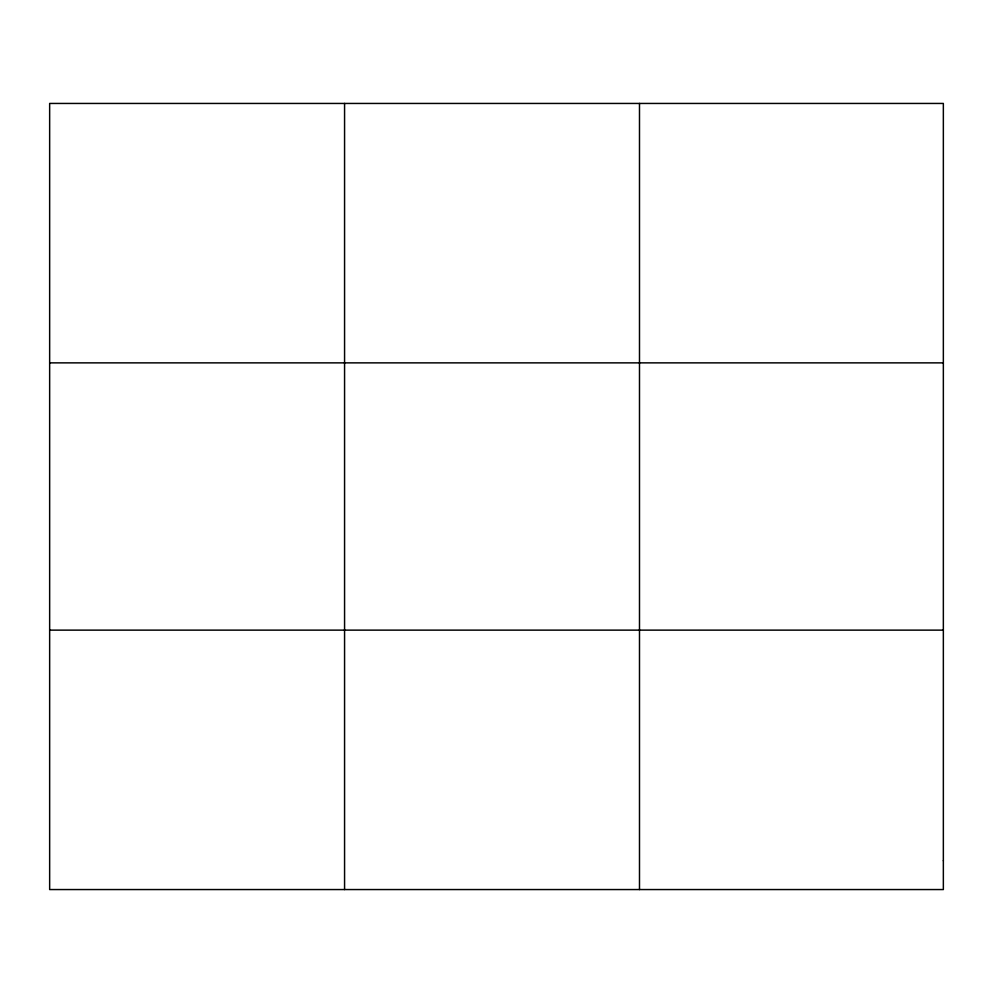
<?xml version="1.0" encoding="UTF-8"?>
<svg xmlns="http://www.w3.org/2000/svg" width="993" height="993" viewBox="0 0 993 993"><rect width="100%" height="100%" fill="white"/><g stroke="black" fill="none" stroke-linecap="round" stroke-linejoin="round"><path stroke-width="1.49" d="M344.571 889.554L344.571 103.446M639.492 889.554L639.492 103.446M49.65 362.867L943.35 362.867M49.65 630.133L943.35 630.133M943.35 860.732L943.35 889.554L49.65 889.554L49.65 103.446L943.35 103.446L943.35 860.732"/></g></svg>
